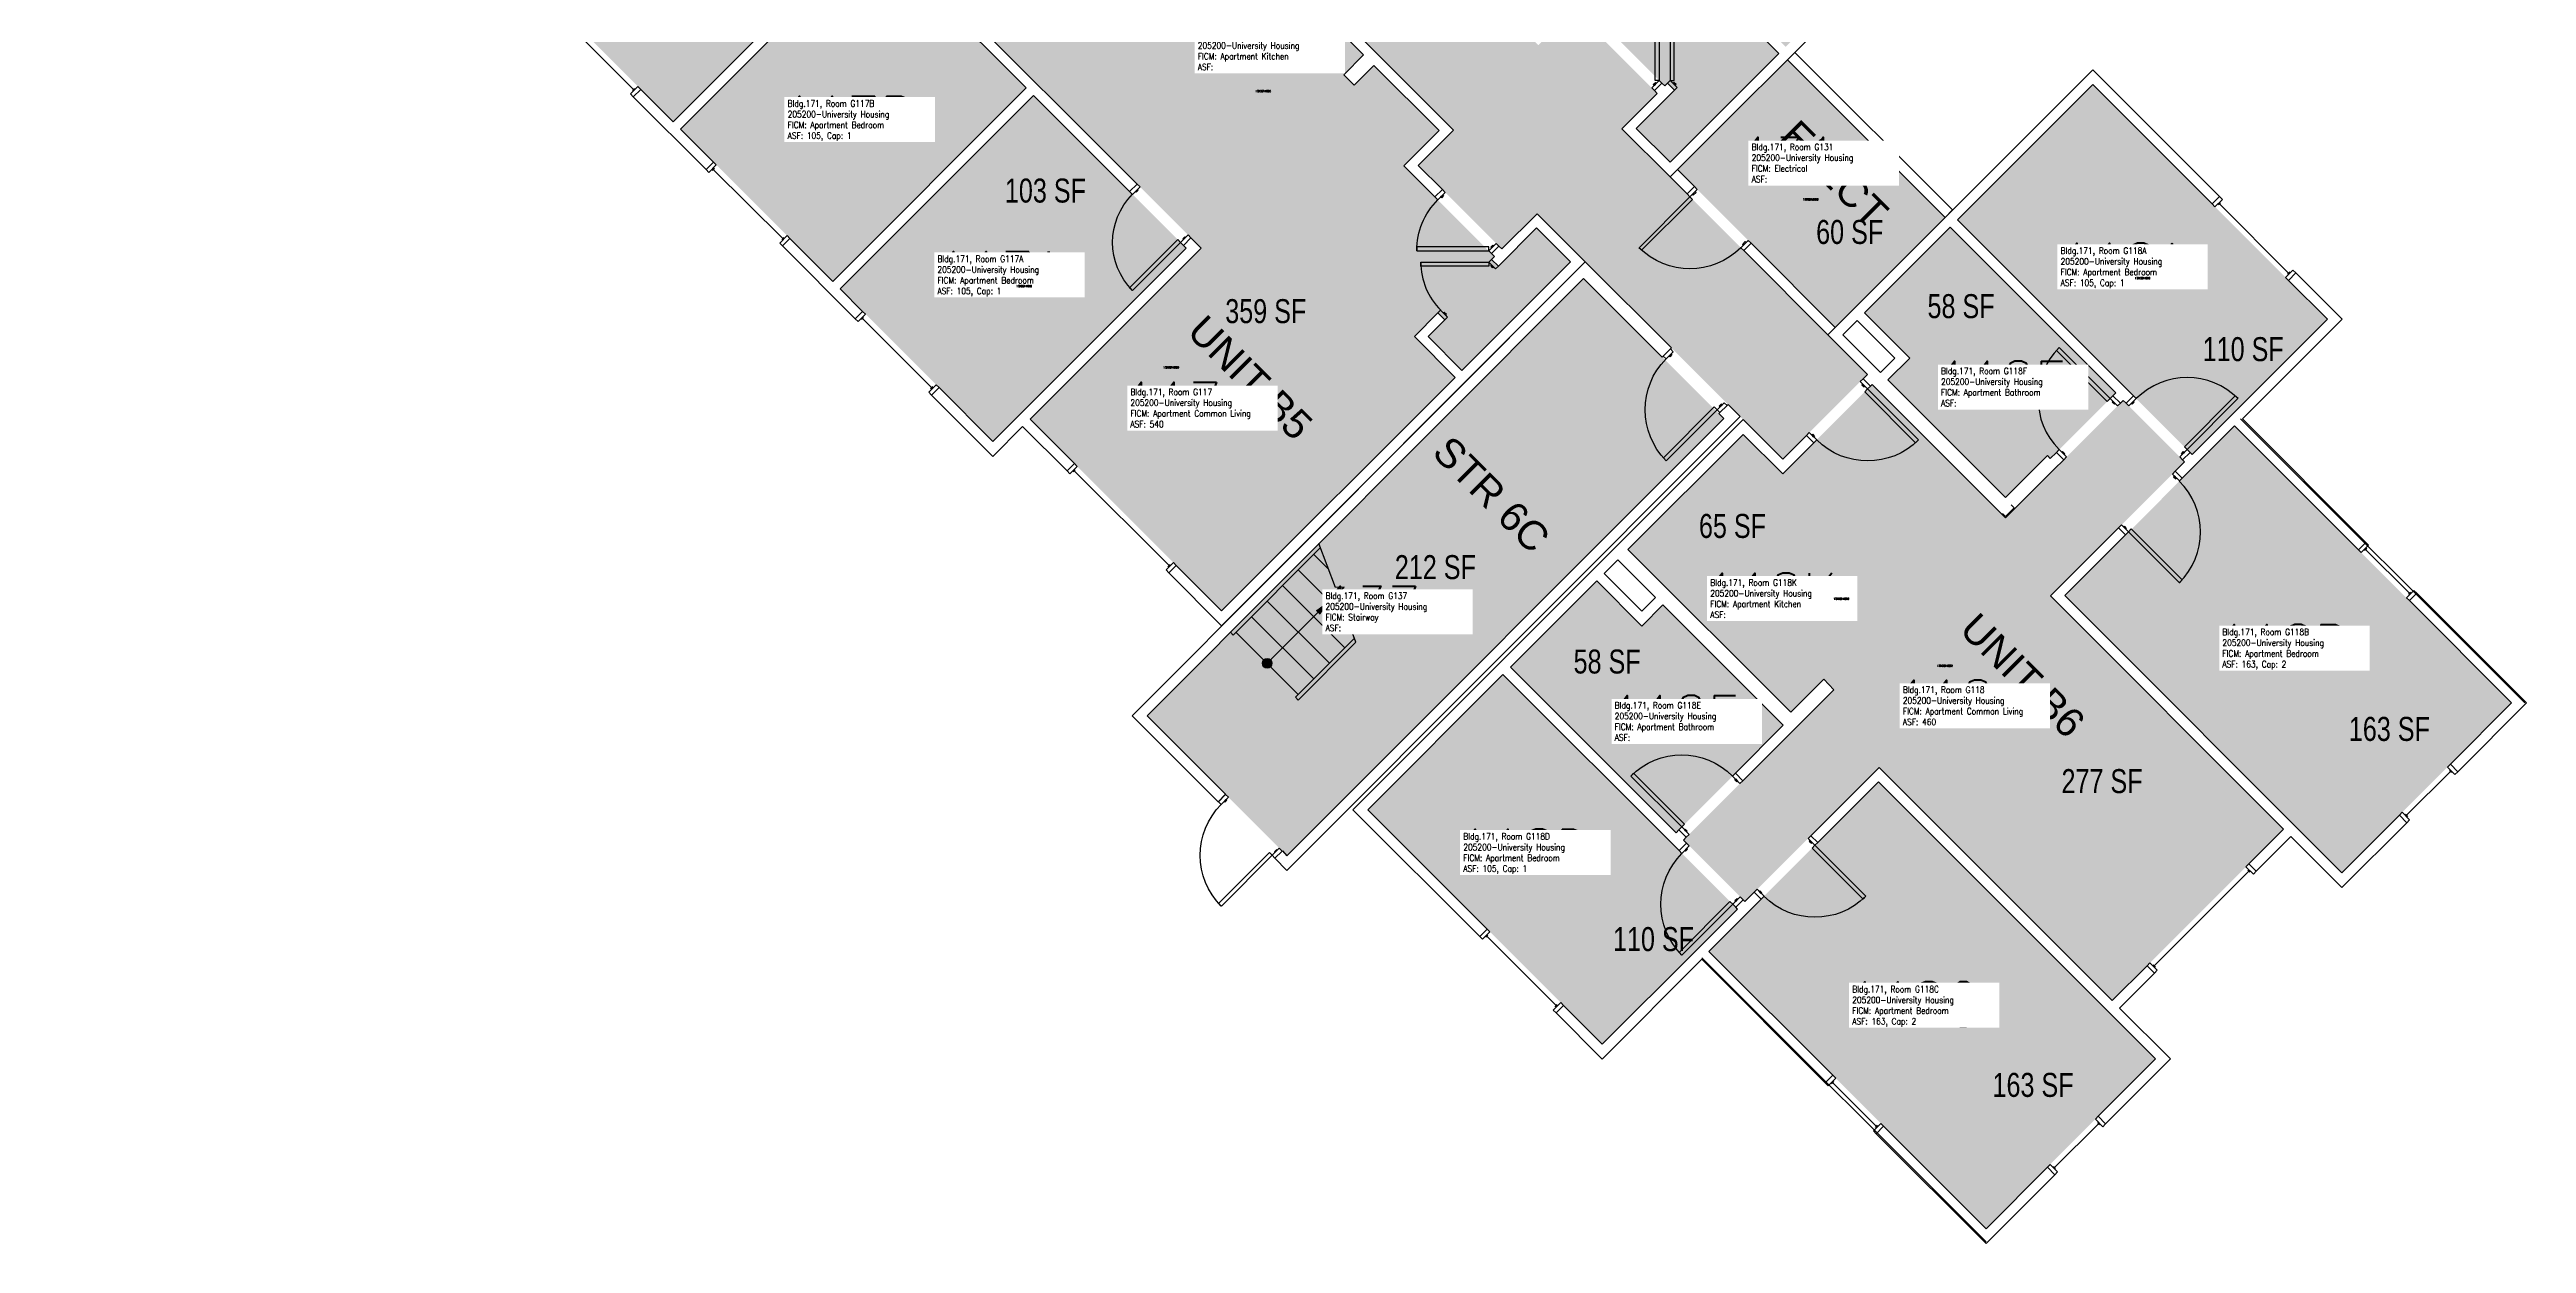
# Model space of a CAD drawing. Header units: inches. Extents: x 1063 to 4030, y -1482 to 1669.
# Drawn here: x 2791 to 4030, y -486 to 111 of the extents above; entities that cross this region are included whole.
import ezdxf
from ezdxf.enums import TextEntityAlignment as Align

# ---------------------------------------------------------------- set-up
doc = ezdxf.new("R2010")
doc.units = ezdxf.units.IN
doc.header["$LTSCALE"] = 192
doc.header["$MEASUREMENT"] = 0
for name, color, linetype in [('A-AREA-IDEN', 1, 'Continuous'), ('A-DOOR', 2, 'Continuous'), ('A-FLOR', 3, 'Continuous'), ('A-GLAZ', 1, 'Continuous'), ('A-IDEN-RNUM', 7, 'Continuous'), ('A-IDEN-SNUM', 4, 'Continuous'), ('A-IDEN-VNUM', 4, 'Continuous'), ('A-WALL', 5, 'Continuous'), ('AREA-TEXT', 3, 'Continuous'), ('Rooms-Category-Color', 7, 'Continuous'), ('Rooms-College-Color', 7, 'Continuous'), ('Rooms-Department-Color', 7, 'Continuous'), ('Rooms-Division-Color', 7, 'Continuous'), ('Rooms-Information', 7, 'Continuous')]:
    doc.layers.add(name, color=color, linetype=linetype)
doc.styles.add('AREA', font='arial.ttf', dxfattribs={"width": 0.75, "height": 12})
doc.styles.add('DIMS', font='arial.ttf')
doc.styles.add('ROOMSNUMBER', font='txt.shx', dxfattribs={"height": 0.03})
doc.styles.add('ROOMVNUMBER', font='simplex.shx', dxfattribs={"width": 0.85})
doc.styles.get("Standard").update_dxf_attribs({"font": 'arial.ttf'})
doc.dimstyles.new('NBA 2004', dxfattribs={"dimscale": 48, "dimtxt": 0.09375, "dimasz": 0.09375, "dimexe": 0.125, "dimexo": 0.125, "dimgap": 0.0625, "dimtad": 1, "dimdec": 3, "dimzin": 3, "dimdsep": 46, "dimlunit": 4, "dimtxsty": 'DIMS', "dimblk": 'ARCHTICK', "dimcen": 0.09375, "dimdle": 0.125, "dimclrd": 256, "dimclre": 256, "dimclrt": 2, "dimadec": 0, "dimazin": 0, "dimtfac": 0.75, "dimtdec": 3, "dimtmove": 2, "dimatfit": 2, "dimfxl": 1, "dimfrac": 2, "dimtolj": 1, "dimtzin": 0, "dimlwd": -1, "dimlwe": -1, "dimarcsym": 0})

# ---------------------------------------------------------------- blocks, each defined once
blk = doc.blocks.new('_ArchTick')
at = {"color": 0, "linetype": 'ByBlock', "const_width": 0.15}
blk.add_lwpolyline([(-0.5, -0.5), (0.5, 0.5)], dxfattribs=at)

msp = doc.modelspace()

# ---------------------------------------------------------------- hatches: boundary and pattern name
at = {"layer": 'A-FLOR'}
h = msp.add_hatch(color=256, dxfattribs=at)
h.paths.add_polyline_path([(3400.8, -194), (3402.6, -195.8, -0.25479), (3402, -198), (3398.6, -194.6, -0.25479)])
h.paths.add_polyline_path([(3402.6, -195.8), (3400.8, -194, -0.294533)])
h.paths.add_polyline_path([(3400.3, -196.3), (3402, -198, -0.414214), (3398.6, -198)])
h.paths.add_polyline_path([(3398.6, -194.6), (3400.3, -196.3), (3398.6, -198, -0.414214)])
at = {"layer": 'Rooms-Category-Color', "true_color": 0xadadad}
for points in [[(2330.9, 1232.9), (2373.3, 1275.4), (2633.6, 1015.1), (2651.2, 1032.8), (2709.5, 974.6), (2691.8, 956.9), (2821.9, 826.8), (2839.6, 844.5), (2897.8, 786.2), (2880.1, 768.6), (3535.9, 112.8), (3553.6, 130.5), (3595.4, 88.6), (3577.7, 71), (3700.5, -51.8), (3658.1, -94.2), (3535.3, 28.5), (3517.6, 10.9), (3475.8, 52.7), (3493.5, 70.3), (2837.7, 726.1), (2820, 708.5), (2761.8, 766.7), (2779.5, 784.4), (2649.3, 914.5), (2631.7, 896.8), (2573.5, 955), (2591.1, 972.7)], [(3660.5, 105.5), (3739.3, 26.7), (3684.4, -28.3), (3605.5, 50.6)], [(3558.5, -3.9), (3628.6, -73.8), (3410.2, -292.5), (3340.2, -222.5)]]:
    msp.add_hatch(color=253, dxfattribs=at).paths.add_polyline_path(points)
at = {"layer": 'Rooms-Category-Color', "true_color": 0x728ef3}
for points in [[(3503.5, 152.6), (3536.2, 119.9), (3553.9, 137.6), (3599.1, 92.4), (3600.5, 93.8), (3604, 90.3), (3584.9, 71.2), (3601.8, 54.3), (3656.1, 108.6), (3639.2, 125.5), (3630.8, 117.2), (3627.4, 120.6), (3639.2, 132.4), (3659.6, 112), (3776.3, 228.8), (3680.5, 324.6), (3594.9, 239), (3320.7, 513.3), (3279.7, 472.3), (3300.3, 451.7), (3307.3, 458.7), (3432.5, 333.5), (3425.5, 326.5), (3446.1, 305.9), (3455.9, 315.7), (3476.8, 294.7), (3471.7, 289.6), (3551, 210.3), (3508.3, 167.6), (3513.4, 162.5)], [(3453.7, 102.7), (3486.3, 70.1), (3468.7, 52.4), (3513.9, 7.1), (3512.5, 5.7), (3515.9, 2.3), (3535, 21.4), (3552, 4.4), (3497.7, -49.8), (3480.8, -32.9), (3489.1, -24.6), (3485.6, -21.1), (3473.9, -32.9), (3494.3, -53.3), (3377.5, -170), (3281.7, -74.2), (3367.3, 11.3), (3093, 285.6), (3134, 326.6), (3154.6, 306), (3147.5, 298.9), (3272.7, 173.7), (3279.8, 180.8), (3300.4, 160.2), (3290.6, 150.4), (3311.5, 129.5), (3316.7, 134.6), (3396, 55.3), (3438.6, 98), (3443.8, 92.8)], [(3199.9, 171.2), (3123.8, 247.3), (3027.1, 150.6), (3103.2, 74.5)], [(3448.5, 107.9), (3352, 204.4), (3299.4, 151.8), (3396, 55.3)], [(3279.7, 91.4), (3203.6, 167.5), (3106.9, 70.8), (3183.1, -5.3)], [(3263.1, -85.4), (3186.8, -9), (3283.5, 87.7), (3359.8, 11.3)], [(3813.2, 93.1), (3745.6, 25.5), (3833.6, -62.6), (3862.8, -91.8), (3930.5, -24.2)], [(3741.8, 21.8), (3824.7, -61.1), (3791.9, -93.9), (3790.5, -92.4), (3769.5, -113.4), (3710.7, -54.6), (3721.7, -43.7), (3699, -21), (3742.9, 22.8)], [(3828.4, -64.8), (3859.1, -95.5), (3792, -162.6), (3908.6, -279.2), (3822.9, -364.9), (3706.3, -248.4), (3639.2, -315.4), (3608.5, -284.7), (3683.7, -209.5), (3678.6, -204.3), (3719.7, -163.2), (3658.1, -101.6), (3702.8, -56.9), (3769.5, -123.6)], [(3580.7, -139.4), (3638.3, -81.8), (3719.7, -163.2), (3662.1, -220.8)], [(3884, -77.5), (3799.7, -162.4), (3937.8, -301), (4022.6, -216.1)], [(3565.1, -155), (3521.9, -198.2), (3604.8, -281), (3658.4, -227.3), (3598.2, -167.1), (3587.7, -177.7)], [(3518.2, -201.9), (3450.6, -269.5), (3567.9, -386.8), (3635.5, -319.2)], [(3706, -255.5), (3621.2, -340.4), (3759.8, -479), (3844.6, -394.1)]]:
    msp.add_hatch(color=171, dxfattribs=at).paths.add_polyline_path(points)
at = {"layer": 'Rooms-College-Color', "true_color": 0xadadad}
for points in [[(2330.9, 1232.9), (2373.3, 1275.4), (2633.6, 1015.1), (2651.2, 1032.8), (2709.5, 974.6), (2691.8, 956.9), (2821.9, 826.8), (2839.6, 844.5), (2897.8, 786.2), (2880.1, 768.6), (3535.9, 112.8), (3553.6, 130.5), (3595.4, 88.6), (3577.7, 71), (3700.5, -51.8), (3658.1, -94.2), (3535.3, 28.5), (3517.6, 10.9), (3475.8, 52.7), (3493.5, 70.3), (2837.7, 726.1), (2820, 708.5), (2761.8, 766.7), (2779.5, 784.4), (2649.3, 914.5), (2631.7, 896.8), (2573.5, 955), (2591.1, 972.7)], [(3503.5, 152.6), (3536.2, 119.9), (3553.9, 137.6), (3599.1, 92.4), (3600.5, 93.8), (3604, 90.3), (3584.9, 71.2), (3601.8, 54.3), (3656.1, 108.6), (3639.2, 125.5), (3630.8, 117.2), (3627.4, 120.6), (3639.2, 132.4), (3659.6, 112), (3776.3, 228.8), (3680.5, 324.6), (3594.9, 239), (3320.7, 513.3), (3279.7, 472.3), (3300.3, 451.7), (3307.3, 458.7), (3432.5, 333.5), (3425.5, 326.5), (3446.1, 305.9), (3455.9, 315.7), (3476.8, 294.7), (3471.7, 289.6), (3551, 210.3), (3508.3, 167.6), (3513.4, 162.5)], [(3453.7, 102.7), (3486.3, 70.1), (3468.7, 52.4), (3513.9, 7.1), (3512.5, 5.7), (3515.9, 2.3), (3535, 21.4), (3552, 4.4), (3497.7, -49.8), (3480.8, -32.9), (3489.1, -24.6), (3485.6, -21.1), (3473.9, -32.9), (3494.3, -53.3), (3377.5, -170), (3281.7, -74.2), (3367.3, 11.3), (3093, 285.6), (3134, 326.6), (3154.6, 306), (3147.5, 298.9), (3272.7, 173.7), (3279.8, 180.8), (3300.4, 160.2), (3290.6, 150.4), (3311.5, 129.5), (3316.7, 134.6), (3396, 55.3), (3438.6, 98), (3443.8, 92.8)], [(3199.9, 171.2), (3123.8, 247.3), (3027.1, 150.6), (3103.2, 74.5)], [(3448.5, 107.9), (3352, 204.4), (3299.4, 151.8), (3396, 55.3)], [(3279.7, 91.4), (3203.6, 167.5), (3106.9, 70.8), (3183.1, -5.3)], [(3660.5, 105.5), (3739.3, 26.7), (3684.4, -28.3), (3605.5, 50.6)], [(3263.1, -85.4), (3186.8, -9), (3283.5, 87.7), (3359.8, 11.3)], [(3813.2, 93.1), (3745.6, 25.5), (3833.6, -62.6), (3862.8, -91.8), (3930.5, -24.2)], [(3741.8, 21.8), (3824.7, -61.1), (3791.9, -93.9), (3790.5, -92.4), (3769.5, -113.4), (3710.7, -54.6), (3721.7, -43.7), (3699, -21), (3742.9, 22.8)], [(3558.5, -3.9), (3628.6, -73.8), (3410.2, -292.5), (3340.2, -222.5)], [(3828.4, -64.8), (3859.1, -95.5), (3792, -162.6), (3908.6, -279.2), (3822.9, -364.9), (3706.3, -248.4), (3639.2, -315.4), (3608.5, -284.7), (3683.7, -209.5), (3678.6, -204.3), (3719.7, -163.2), (3658.1, -101.6), (3702.8, -56.9), (3769.5, -123.6)], [(3580.7, -139.4), (3638.3, -81.8), (3719.7, -163.2), (3662.1, -220.8)], [(3884, -77.5), (3799.7, -162.4), (3937.8, -301), (4022.6, -216.1)], [(3565.1, -155), (3521.9, -198.2), (3604.8, -281), (3658.4, -227.3), (3598.2, -167.1), (3587.7, -177.7)], [(3518.2, -201.9), (3450.6, -269.5), (3567.9, -386.8), (3635.5, -319.2)], [(3706, -255.5), (3621.2, -340.4), (3759.8, -479), (3844.6, -394.1)]]:
    msp.add_hatch(color=253, dxfattribs=at).paths.add_polyline_path(points)
at = {"layer": 'Rooms-Department-Color', "true_color": 0xacacac}
for points in [[(2330.9, 1232.9), (2373.3, 1275.4), (2633.6, 1015.1), (2651.2, 1032.8), (2709.5, 974.6), (2691.8, 956.9), (2821.9, 826.8), (2839.6, 844.5), (2897.8, 786.2), (2880.1, 768.6), (3535.9, 112.8), (3553.6, 130.5), (3595.4, 88.6), (3577.7, 71), (3700.5, -51.8), (3658.1, -94.2), (3535.3, 28.5), (3517.6, 10.9), (3475.8, 52.7), (3493.5, 70.3), (2837.7, 726.1), (2820, 708.5), (2761.8, 766.7), (2779.5, 784.4), (2649.3, 914.5), (2631.7, 896.8), (2573.5, 955), (2591.1, 972.7)], [(3660.5, 105.5), (3739.3, 26.7), (3684.4, -28.3), (3605.5, 50.6)], [(3558.5, -3.9), (3628.6, -73.8), (3410.2, -292.5), (3340.2, -222.5)]]:
    msp.add_hatch(color=253, dxfattribs=at).paths.add_polyline_path(points)
at = {"layer": 'Rooms-Department-Color', "true_color": 0x604aed}
for points in [[(3503.5, 152.6), (3536.2, 119.9), (3553.9, 137.6), (3599.1, 92.4), (3600.5, 93.8), (3604, 90.3), (3584.9, 71.2), (3601.8, 54.3), (3656.1, 108.6), (3639.2, 125.5), (3630.8, 117.2), (3627.4, 120.6), (3639.2, 132.4), (3659.6, 112), (3776.3, 228.8), (3680.5, 324.6), (3594.9, 239), (3320.7, 513.3), (3279.7, 472.3), (3300.3, 451.7), (3307.3, 458.7), (3432.5, 333.5), (3425.5, 326.5), (3446.1, 305.9), (3455.9, 315.7), (3476.8, 294.7), (3471.7, 289.6), (3551, 210.3), (3508.3, 167.6), (3513.4, 162.5)], [(3453.7, 102.7), (3486.3, 70.1), (3468.7, 52.4), (3513.9, 7.1), (3512.5, 5.7), (3515.9, 2.3), (3535, 21.4), (3552, 4.4), (3497.7, -49.8), (3480.8, -32.9), (3489.1, -24.6), (3485.6, -21.1), (3473.9, -32.9), (3494.3, -53.3), (3377.5, -170), (3281.7, -74.2), (3367.3, 11.3), (3093, 285.6), (3134, 326.6), (3154.6, 306), (3147.5, 298.9), (3272.7, 173.7), (3279.8, 180.8), (3300.4, 160.2), (3290.6, 150.4), (3311.5, 129.5), (3316.7, 134.6), (3396, 55.3), (3438.6, 98), (3443.8, 92.8)], [(3199.9, 171.2), (3123.8, 247.3), (3027.1, 150.6), (3103.2, 74.5)], [(3448.5, 107.9), (3352, 204.4), (3299.4, 151.8), (3396, 55.3)], [(3279.7, 91.4), (3203.6, 167.5), (3106.9, 70.8), (3183.1, -5.3)], [(3263.1, -85.4), (3186.8, -9), (3283.5, 87.7), (3359.8, 11.3)], [(3813.2, 93.1), (3745.6, 25.5), (3833.6, -62.6), (3862.8, -91.8), (3930.5, -24.2)], [(3741.8, 21.8), (3824.7, -61.1), (3791.9, -93.9), (3790.5, -92.4), (3769.5, -113.4), (3710.7, -54.6), (3721.7, -43.7), (3699, -21), (3742.9, 22.8)], [(3828.4, -64.8), (3859.1, -95.5), (3792, -162.6), (3908.6, -279.2), (3822.9, -364.9), (3706.3, -248.4), (3639.2, -315.4), (3608.5, -284.7), (3683.7, -209.5), (3678.6, -204.3), (3719.7, -163.2), (3658.1, -101.6), (3702.8, -56.9), (3769.5, -123.6)], [(3580.7, -139.4), (3638.3, -81.8), (3719.7, -163.2), (3662.1, -220.8)], [(3884, -77.5), (3799.7, -162.4), (3937.8, -301), (4022.6, -216.1)], [(3565.1, -155), (3521.9, -198.2), (3604.8, -281), (3658.4, -227.3), (3598.2, -167.1), (3587.7, -177.7)], [(3518.2, -201.9), (3450.6, -269.5), (3567.9, -386.8), (3635.5, -319.2)], [(3706, -255.5), (3621.2, -340.4), (3759.8, -479), (3844.6, -394.1)]]:
    msp.add_hatch(color=173, dxfattribs=at).paths.add_polyline_path(points)
at = {"layer": 'Rooms-Division-Color', "true_color": 0xadadad}
for points in [[(2330.9, 1232.9), (2373.3, 1275.4), (2633.6, 1015.1), (2651.2, 1032.8), (2709.5, 974.6), (2691.8, 956.9), (2821.9, 826.8), (2839.6, 844.5), (2897.8, 786.2), (2880.1, 768.6), (3535.9, 112.8), (3553.6, 130.5), (3595.4, 88.6), (3577.7, 71), (3700.5, -51.8), (3658.1, -94.2), (3535.3, 28.5), (3517.6, 10.9), (3475.8, 52.7), (3493.5, 70.3), (2837.7, 726.1), (2820, 708.5), (2761.8, 766.7), (2779.5, 784.4), (2649.3, 914.5), (2631.7, 896.8), (2573.5, 955), (2591.1, 972.7)], [(3660.5, 105.5), (3739.3, 26.7), (3684.4, -28.3), (3605.5, 50.6)], [(3558.5, -3.9), (3628.6, -73.8), (3410.2, -292.5), (3340.2, -222.5)]]:
    msp.add_hatch(color=253, dxfattribs=at).paths.add_polyline_path(points)
at = {"layer": 'Rooms-Division-Color', "true_color": 0x604aed}
for points in [[(3503.5, 152.6), (3536.2, 119.9), (3553.9, 137.6), (3599.1, 92.4), (3600.5, 93.8), (3604, 90.3), (3584.9, 71.2), (3601.8, 54.3), (3656.1, 108.6), (3639.2, 125.5), (3630.8, 117.2), (3627.4, 120.6), (3639.2, 132.4), (3659.6, 112), (3776.3, 228.8), (3680.5, 324.6), (3594.9, 239), (3320.7, 513.3), (3279.7, 472.3), (3300.3, 451.7), (3307.3, 458.7), (3432.5, 333.5), (3425.5, 326.5), (3446.1, 305.9), (3455.9, 315.7), (3476.8, 294.7), (3471.7, 289.6), (3551, 210.3), (3508.3, 167.6), (3513.4, 162.5)], [(3453.7, 102.7), (3486.3, 70.1), (3468.7, 52.4), (3513.9, 7.1), (3512.5, 5.7), (3515.9, 2.3), (3535, 21.4), (3552, 4.4), (3497.7, -49.8), (3480.8, -32.9), (3489.1, -24.6), (3485.6, -21.1), (3473.9, -32.9), (3494.3, -53.3), (3377.5, -170), (3281.7, -74.2), (3367.3, 11.3), (3093, 285.6), (3134, 326.6), (3154.6, 306), (3147.5, 298.9), (3272.7, 173.7), (3279.8, 180.8), (3300.4, 160.2), (3290.6, 150.4), (3311.5, 129.5), (3316.7, 134.6), (3396, 55.3), (3438.6, 98), (3443.8, 92.8)], [(3199.9, 171.2), (3123.8, 247.3), (3027.1, 150.6), (3103.2, 74.5)], [(3448.5, 107.9), (3352, 204.4), (3299.4, 151.8), (3396, 55.3)], [(3279.7, 91.4), (3203.6, 167.5), (3106.9, 70.8), (3183.1, -5.3)], [(3263.1, -85.4), (3186.8, -9), (3283.5, 87.7), (3359.8, 11.3)], [(3813.2, 93.1), (3745.6, 25.5), (3833.6, -62.6), (3862.8, -91.8), (3930.5, -24.2)], [(3741.8, 21.8), (3824.7, -61.1), (3791.9, -93.9), (3790.5, -92.4), (3769.5, -113.4), (3710.7, -54.6), (3721.7, -43.7), (3699, -21), (3742.9, 22.8)], [(3828.4, -64.8), (3859.1, -95.5), (3792, -162.6), (3908.6, -279.2), (3822.9, -364.9), (3706.3, -248.4), (3639.2, -315.4), (3608.5, -284.7), (3683.7, -209.5), (3678.6, -204.3), (3719.7, -163.2), (3658.1, -101.6), (3702.8, -56.9), (3769.5, -123.6)], [(3580.7, -139.4), (3638.3, -81.8), (3719.7, -163.2), (3662.1, -220.8)], [(3884, -77.5), (3799.7, -162.4), (3937.8, -301), (4022.6, -216.1)], [(3565.1, -155), (3521.9, -198.2), (3604.8, -281), (3658.4, -227.3), (3598.2, -167.1), (3587.7, -177.7)], [(3518.2, -201.9), (3450.6, -269.5), (3567.9, -386.8), (3635.5, -319.2)], [(3706, -255.5), (3621.2, -340.4), (3759.8, -479), (3844.6, -394.1)]]:
    msp.add_hatch(color=173, dxfattribs=at).paths.add_polyline_path(points)

# ---------------------------------------------------------------- linework, layer by layer
at = {"layer": 'A-DOOR'}
for p, q in [((3614, 42.1), (3610.3, 38.4)), ((3610.3, 38.4), (3611.7, 37)), ((3611.7, 37), (3615.4, 40.7)), ((3613, 38.2), (3614.4, 39.6)), ((3613.4, 37.8), (3613, 38.2)), ((3614.8, 39.2), (3613.4, 37.8)), ((3615.4, 40.7), (3614, 42.1)), ((3614.4, 39.6), (3614.8, 39.2)), ((3586.3, 11.5), (3611.7, 37)), ((3613, 35.7), (3587.5, 10.3)), ((3611.7, 37), (3613, 35.7)), ((3637.2, 11.5), (3640.9, 15.2)), ((3639.4, 14.6), (3638, 13.2)), ((3638, 13.2), (3638.4, 12.7)), ((3638.4, 12.7), (3639.8, 14.2)), ((3642.3, 13.8), (3638.6, 10.1)), ((3639.8, 14.2), (3639.4, 14.6)), ((3640.9, 15.2), (3642.3, 13.8)), ((3587.5, 10.3), (3586.3, 11.5)), ((3638.6, 10.1), (3637.2, 11.5))]:
    msp.add_line(p, q, dxfattribs=at)
for points in [[(3596.3, 95.2), (3594.3, 95.2), (3594.3, 131.2), (3596.3, 131.2)], [(3601.9, 95.2), (3603.9, 95.2), (3603.9, 129.2), (3601.9, 129.2)], [(3592.6, 91.5), (3594, 90.1), (3597.7, 93.8), (3596.3, 95.2)], [(3593.8, 92.7), (3593.4, 93.1), (3594.5, 94.1), (3594.9, 93.8)], [(3605.4, 91.7), (3604, 90.3), (3600.5, 93.8), (3601.9, 95.2)], [(3604.4, 92.7), (3604.8, 93.1), (3603.7, 94.1), (3603.4, 93.8)], [(3336.7, 41.9), (3335.3, 43.3), (3331.5, 39.6), (3333, 38.2)], [(3335.4, 40.7), (3335.8, 40.3), (3334.7, 39.3), (3334.4, 39.6)], [(3489.3, 39.2), (3487.9, 40.6), (3484.2, 36.9), (3485.6, 35.5)], [(3488.1, 37.9), (3488.4, 37.6), (3487.4, 36.5), (3487, 36.9)], [(3357, 14.2), (3355.6, 15.6), (3331.5, -8.5), (3333, -9.9)], [(3360.7, 17.9), (3362.1, 16.5), (3358.4, 12.7), (3357, 14.2)], [(3359.5, 16.6), (3359.1, 17), (3358.1, 15.9), (3358.4, 15.6)], [(3514.8, 13.7), (3516.2, 12.3), (3512.5, 8.6), (3511.1, 10)], [(3513.5, 12.5), (3513.2, 12.8), (3512.1, 11.8), (3512.5, 11.4)], [(3511.1, 10), (3511.1, 12), (3475.1, 12), (3475.1, 10)], [(3511.1, 4.3), (3511.1, 2.3), (3477.1, 2.3), (3477.1, 4.3)], [(3514.5, 0.9), (3515.9, 2.3), (3512.5, 5.7), (3511.1, 4.3)], [(3513.6, 1.8), (3513.2, 1.5), (3512.1, 2.6), (3512.5, 2.9)], [(3490.5, -23.2), (3489.1, -24.6), (3485.6, -21.1), (3487, -19.7)], [(3489.5, -22.2), (3489.9, -21.8), (3488.8, -20.8), (3488.5, -21.1)], [(3603.4, -40.5), (3602, -39.1), (3598.4, -42.7), (3599.8, -44.1)], [(3602.3, -41.6), (3602.7, -41.9), (3601.6, -43), (3601.2, -42.7)], [(3821.8, -63.9), (3820.4, -65.3), (3795, -39.9), (3796.4, -38.4)], [(3696.9, -55.4), (3698.3, -54), (3702, -57.7), (3700.6, -59.1)], [(3698.1, -56.6), (3697.7, -57), (3698.8, -58.1), (3699.2, -57.7)], [(3700.6, -59.1), (3699.2, -60.5), (3724.6, -86), (3726, -84.6)], [(3625.3, -69.5), (3623.9, -68.1), (3598.5, -93.6), (3599.9, -95)], [(3628.8, -66), (3630.3, -67.4), (3626.7, -70.9), (3625.3, -69.5)], [(3627.8, -67), (3627.4, -66.7), (3626.4, -67.7), (3626.7, -68.1)], [(3825.5, -67.6), (3827, -66.2), (3823.2, -62.5), (3821.8, -63.9)], [(3824.3, -66.4), (3824, -66.7), (3822.9, -65.7), (3823.2, -65.3)], [(3831.2, -67.6), (3829.8, -66.2), (3833.5, -62.5), (3834.9, -63.9)], [(3832.5, -66.4), (3832.8, -66.7), (3833.9, -65.7), (3833.5, -65.3)], [(3860.4, -89.4), (3859, -88), (3884.4, -62.5), (3885.8, -63.9)], [(3671.4, -80.9), (3670, -82.3), (3673.7, -86), (3675.1, -84.6)], [(3672.6, -82.1), (3673, -81.7), (3674, -82.8), (3673.7, -83.2)], [(3800.1, -93.1), (3798.7, -94.5), (3795, -90.8), (3796.4, -89.3)], [(3798.9, -91.8), (3799.2, -91.5), (3798.1, -90.4), (3797.8, -90.8)], [(3856.7, -93.1), (3858.1, -94.5), (3861.8, -90.8), (3860.4, -89.4)], [(3857.9, -91.8), (3857.6, -91.5), (3858.6, -90.4), (3859, -90.8)], [(3853, -101.7), (3854.4, -100.2), (3857.9, -103.7), (3856.5, -105.1)], [(3854, -102.6), (3853.6, -103), (3854.7, -104), (3855.1, -103.7)], [(3827.6, -127.1), (3826.1, -128.5), (3829.6, -132), (3831, -130.6)], [(3828.5, -128.1), (3828.9, -127.7), (3829.9, -128.8), (3829.6, -129.1)], [(3831, -130.6), (3832.4, -129.1), (3857.9, -154.6), (3856.5, -156)], [(3607.6, -278.1), (3609, -276.7), (3583.5, -251.3), (3582.1, -252.7)], [(3636.7, -256.4), (3638.2, -255), (3634.5, -251.3), (3633, -252.7)], [(3635.5, -255.2), (3635.2, -255.5), (3634.1, -254.5), (3634.5, -254.1)], [(3380.9, -263.3), (3379.5, -261.9), (3375.9, -265.5), (3377.3, -266.9)], [(3379.8, -264.4), (3380.2, -264.7), (3379.1, -265.8), (3378.8, -265.5)], [(3611.3, -281.9), (3609.9, -283.3), (3606.2, -279.6), (3607.6, -278.1)], [(3610.1, -280.6), (3610.4, -280.3), (3609.3, -279.2), (3609, -279.6)], [(3670.8, -283.9), (3672.2, -282.5), (3675.6, -285.9), (3674.2, -287.3)], [(3671.8, -284.9), (3671.4, -285.2), (3672.5, -286.3), (3672.8, -285.9)], [(3402.8, -292.3), (3401.4, -290.9), (3376, -316.4), (3377.4, -317.8)], [(3406.3, -288.8), (3407.8, -290.2), (3404.2, -293.7), (3402.8, -292.3)], [(3405.3, -289.8), (3404.9, -289.5), (3403.9, -290.5), (3404.2, -290.9)], [(3611.4, -287.6), (3610, -286.2), (3606.3, -289.9), (3607.7, -291.4)], [(3610.2, -288.9), (3610.5, -289.2), (3609.5, -290.3), (3609.1, -289.9)], [(3674.2, -287.3), (3672.8, -288.8), (3698.3, -314.2), (3699.7, -312.8)], [(3645.3, -309.3), (3643.9, -310.8), (3647.4, -314.2), (3648.8, -312.8)], [(3633.2, -316.8), (3631.7, -315.4), (3606.3, -340.9), (3607.7, -342.3)], [(3636.9, -313.1), (3638.3, -314.5), (3634.6, -318.2), (3633.2, -316.8)], [(3635.6, -314.3), (3635.3, -314), (3634.2, -315), (3634.6, -315.4)], [(3646.3, -310.3), (3646.7, -310), (3647.7, -311), (3647.4, -311.4)]]:
    msp.add_lwpolyline(points, close=True, dxfattribs=at)
at = {"layer": 'A-DOOR', "extrusion": (0, 0, -1)}
for centre, radius, start, end in [((-3357, 14.2), 34, 315, 45), ((-3511.1, 10), 36, 360, 45), ((-3611.7, 37), 36, 225, 315), ((-3625.3, -69.5), 36, 314.9598, 44.9598), ((-3700.6, -59.1), 36, 225, 315), ((-3607.6, -278.1), 36, 45, 135), ((-3402.8, -292.3), 36, 314.9598, 44.9598), ((-3633.2, -316.8), 36, 315, 45), ((-3674.2, -287.3), 36, 225, 315)]:
    msp.add_arc(centre, radius, start, end, dxfattribs=at)
at = {"layer": 'A-DOOR'}
for centre, radius, start, end in [((3511.1, 4.3), 34, 180, 225), ((3821.8, -63.9), 36, 135, 225), ((3860.4, -89.4), 36, 45, 135), ((3831, -130.6), 36, 315, 45)]:
    msp.add_arc(centre, radius, start, end, dxfattribs=at)
at = {"layer": 'A-FLOR'}
for p, q in [((3427, -138.4), (3383.3, -182.2)), ((3431.1, -149.3), (3423.6, -141.9)), ((3439.2, -188.5), (3408, -157.4)), ((3440.4, -174.2), (3415.8, -149.6)), ((3423.6, -204.1), (3392.5, -173)), ((3431.4, -196.3), (3400.3, -165.2)), ((3383.3, -182.2), (3381.9, -180.8)), ((3415.8, -211.9), (3384.7, -180.8)), ((3443.9, -183.7), (3414.4, -213.3)), ((3444.7, -185.8), (3415.8, -214.7)), ((3414.4, -213.3), (3415.8, -214.7))]:
    msp.add_line(p, q, dxfattribs=at)
msp.add_lwpolyline([(3444.7, -185.8), (3436.5, -163.9), (3432.1, -163.9), (3438.8, -158.2), (3434.4, -158.3), (3426.2, -136.4)], dxfattribs=at)
msp.add_circle((3400.3, -196.3), 2.38, dxfattribs=at)
at = {"layer": 'A-GLAZ'}
for p, q in [((3083.4, 90.7), (3048.7, 125.3)), ((3083.9, 91.2), (3082.9, 90.1)), ((3123.9, 51.2), (3122.8, 50.2)), ((3158, 16.1), (3123.3, 50.7)), ((3877, 34), (3876, 33)), ((3876.5, 33.5), (3911.1, -1.2)), ((3158.5, 16.6), (3157.5, 15.5)), ((3911.7, -0.6), (3910.6, -1.7)), ((3198.5, -23.3), (3197.4, -24.4)), ((3232.6, -58.5), (3197.9, -23.9)), ((3233.1, -58), (3232, -59.1)), ((3304.3, -99.5), (3303.3, -100.6)), ((3351.2, -147.4), (3303.8, -100.1)), ((3351.7, -146.9), (3350.6, -148)), ((3950.2, -138.9), (3949.1, -139.9)), ((3949.6, -139.4), (3971.6, -161.3)), ((3972.1, -160.8), (3971, -161.8)), ((3970.1, -272.3), (3992.1, -250.4)), ((3991.5, -249.9), (3992.6, -250.9)), ((3969.6, -271.8), (3970.7, -272.9)), ((3891.3, -300.2), (3843.9, -347.6)), ((3890.8, -299.7), (3891.8, -300.8)), ((3509.7, -333.3), (3510.7, -332.3)), ((3510.2, -332.8), (3544.8, -367.4)), ((3843.4, -347.1), (3844.5, -348.2)), ((3544.3, -368), (3545.4, -366.9)), ((3682.5, -406.5), (3683.6, -405.4)), ((3683.1, -406), (3705, -427.9)), ((3704.5, -428.4), (3705.5, -427.3)), ((3816, -426.5), (3794.1, -448.4)), ((3815.5, -425.9), (3816.5, -427)), ((3793.5, -447.9), (3794.6, -448.9))]:
    msp.add_line(p, q, dxfattribs=at)
for points in [[(3081.9, 88.4), (3083.3, 87), (3087, 90.7), (3085.6, 92.2)], [(3121.1, 49.2), (3119.7, 50.6), (3123.4, 54.3), (3124.8, 52.9)], [(3874.3, 32), (3872.9, 33.4), (3876.6, 37.1), (3878, 35.7)], [(3156.5, 13.8), (3157.9, 12.4), (3161.6, 16.1), (3160.2, 17.6)], [(3909.6, -3.4), (3911, -4.8), (3914.8, -1.1), (3913.3, 0.3)], [(3195.7, -25.4), (3194.3, -24), (3198, -20.3), (3199.4, -21.7)], [(3231.1, -60.7), (3232.5, -62.2), (3236.2, -58.4), (3234.8, -57)], [(3301.6, -101.6), (3300.2, -100.1), (3303.9, -96.4), (3305.3, -97.8)], [(3947.4, -140.9), (3946, -139.5), (3949.7, -135.8), (3951.1, -137.2)], [(3349.7, -149.6), (3351.1, -151.1), (3354.8, -147.3), (3353.4, -145.9)], [(3970, -163.5), (3971.5, -164.9), (3975.2, -161.2), (3973.8, -159.8)], [(3994.3, -251.9), (3995.7, -250.5), (3992, -246.8), (3990.6, -248.2)], [(3971.6, -274.5), (3970.2, -276), (3966.5, -272.2), (3967.9, -270.8)], [(3893.5, -301.7), (3894.9, -300.3), (3891.2, -296.6), (3889.8, -298)], [(3511.7, -330.6), (3510.3, -329.2), (3506.6, -332.9), (3508, -334.3)], [(3845.4, -349.8), (3844, -351.2), (3840.3, -347.5), (3841.7, -346.1)], [(3547.1, -365.9), (3548.5, -367.4), (3544.8, -371.1), (3543.3, -369.7)], [(3684.6, -403.7), (3683.2, -402.3), (3679.4, -406), (3680.9, -407.5)], [(3707.2, -426.4), (3708.6, -427.8), (3704.9, -431.5), (3703.5, -430.1)], [(3818.2, -428), (3819.6, -426.6), (3815.9, -422.8), (3814.5, -424.3)], [(3795.6, -450.6), (3794.2, -452), (3790.5, -448.3), (3791.9, -446.9)]]:
    msp.add_lwpolyline(points, close=True, dxfattribs=at)
at = {"layer": 'A-WALL'}
for p, q in [((3185.2, 378.7), (3493.5, 70.3)), ((3601.8, 46.9), (3783.7, 228.8)), ((3448.5, 107.9), (3352, 204.4)), ((3103.2, 74.5), (3199.9, 171.2)), ((3203.6, 167.5), (3106.9, 70.8)), ((3279.7, 91.4), (3231.9, 139.2)), ((3235.6, 142.9), (3335.3, 43.3)), ((3639.2, 125.5), (3656.1, 108.6)), ((3438.6, 98), (3448.5, 107.9)), ((3453.7, 102.7), (3443.8, 92.8)), ((3486.3, 70.1), (3453.7, 102.7)), ((3656.1, 108.6), (3601.8, 54.3)), ((3664.2, 109.2), (3660.5, 105.5)), ((3660.5, 105.5), (3739.3, 26.7)), ((3743.1, 30.4), (3664.2, 109.2)), ((3680.7, -32), (3813.2, 100.5)), ((3813.2, 100.5), (3876.6, 37.1)), ((3083.3, 87), (3087, 90.7)), ((3119.7, 50.6), (3083.3, 87)), ((3087, 90.7), (3103.2, 74.5)), ((3183.1, -5.3), (3279.7, 91.4)), ((3283.5, 87.7), (3186.8, -9)), ((3331.5, 39.6), (3283.5, 87.7)), ((3443.8, 92.8), (3438.6, 98)), ((3595.4, 88.6), (3577.7, 71)), ((3584.9, 71.2), (3604, 90.3)), ((3597.7, 93.8), (3594, 90.1)), ((3594, 90.1), (3595.4, 88.6)), ((3599.1, 92.4), (3597.7, 93.8)), ((3600.5, 93.8), (3599.1, 92.4)), ((3604, 90.3), (3600.5, 93.8)), ((3813.2, 93.1), (3745.6, 25.5)), ((3872.9, 33.4), (3813.2, 93.1)), ((3106.9, 70.8), (3123.4, 54.3)), ((3468.7, 52.4), (3486.3, 70.1)), ((3493.5, 70.3), (3475.8, 52.7)), ((3577.7, 71), (3601.8, 46.9)), ((3601.8, 54.3), (3584.9, 71.2)), ((3123.4, 54.3), (3119.7, 50.6)), ((3484.2, 36.9), (3468.7, 52.4)), ((3475.8, 52.7), (3487.9, 40.6)), ((3605.5, 50.6), (3601.8, 46.9)), ((3614, 42.1), (3605.5, 50.6)), ((3335.3, 43.3), (3331.5, 39.6)), ((3487.9, 40.6), (3484.2, 36.9)), ((3601.8, 46.9), (3610.3, 38.4)), ((3610.3, 38.4), (3614, 42.1)), ((3517.6, 10.9), (3535.3, 28.5)), ((3535.3, 28.5), (3559.4, 4.4)), ((3739.3, 26.7), (3743.1, 30.4)), ((3745.6, 25.5), (3833.5, -62.5)), ((3876.6, 37.1), (3872.9, 33.4)), ((3157.9, 12.4), (3161.6, 16.1)), ((3194.3, -24), (3157.9, 12.4)), ((3161.6, 16.1), (3183.1, -5.3)), ((3358.4, 12.7), (3362.1, 16.5)), ((3359.8, 11.3), (3358.4, 12.7)), ((3362.1, 16.5), (3367.3, 11.3)), ((3535, 21.4), (3515.9, 2.3)), ((3552, 4.4), (3535, 21.4)), ((3642.3, 13.8), (3638.6, 10.1)), ((3684.4, -28.3), (3642.3, 13.8)), ((3741.8, 21.8), (3699, -21)), ((3824.7, -61.1), (3741.8, 21.8)), ((3263.1, -85.4), (3359.8, 11.3)), ((3367.3, 11.3), (3281.7, -74.2)), ((3332.8, -222.5), (3559.4, 4.4)), ((3559.4, 4.4), (3377.5, -177.5)), ((3497.7, -49.8), (3552, 4.4)), ((3512.5, 8.6), (3516.2, 12.3)), ((3513.9, 7.1), (3512.5, 8.6)), ((3512.5, 5.7), (3513.9, 7.1)), ((3515.9, 2.3), (3512.5, 5.7)), ((3516.2, 12.3), (3517.6, 10.9)), ((3559.4, 4.4), (3602.5, -38.6)), ((3638.6, 10.1), (3680.7, -32)), ((3186.8, -9), (3198, -20.3)), ((3558.5, -3.9), (3340.2, -222.5)), ((3597.9, -43.2), (3558.5, -3.9)), ((3911, -4.8), (3914.8, -1.1)), ((3930.5, -24.2), (3911, -4.8)), ((3914.8, -1.1), (3937.9, -24.2)), ((3198, -20.3), (3194.3, -24)), ((3473.9, -32.9), (3485.6, -21.1)), ((3489.1, -24.6), (3480.8, -32.9)), ((3485.6, -21.1), (3489.1, -24.6)), ((3695.3, -24.8), (3688.1, -32)), ((3714.2, -43.7), (3695.3, -24.8)), ((3699, -21), (3721.7, -43.7)), ((3883.9, -70.8), (3930.5, -24.2)), ((3937.9, -24.2), (3888, -74.1)), ((3494.3, -53.3), (3473.9, -32.9)), ((3480.8, -32.9), (3497.7, -49.8)), ((3680.7, -32), (3684.4, -28.3)), ((3700.5, -51.8), (3680.7, -32)), ((3688.1, -32), (3707, -50.9)), ((3602.5, -38.6), (3597.9, -43.2)), ((3707, -50.9), (3714.2, -43.7)), ((3721.7, -43.7), (3710.7, -54.6)), ((3232.5, -62.2), (3236.2, -58.4)), ((3236.2, -58.4), (3263.1, -85.4)), ((3377.5, -170), (3494.3, -53.3)), ((3698.3, -54), (3700.5, -51.8)), ((3702, -57.7), (3698.3, -54)), ((3702.8, -56.9), (3702, -57.7)), ((3769.5, -123.6), (3702.8, -56.9)), ((3710.7, -54.6), (3769.5, -113.4)), ((3823.2, -62.5), (3824.7, -61.1)), ((3263.1, -92.8), (3232.5, -62.2)), ((3281.7, -74.2), (3303.9, -96.4)), ((3636.9, -72.9), (3410.2, -299.9)), ((3410.2, -292.5), (3628.6, -73.8)), ((3626.2, -71.4), (3630.8, -66.8)), ((3628.6, -73.8), (3626.2, -71.4)), ((3630.8, -66.8), (3636.9, -72.9)), ((3827, -66.2), (3823.2, -62.5)), ((3828.4, -64.8), (3827, -66.2)), ((3829.8, -66.2), (3828.4, -64.8)), ((3833.5, -62.5), (3829.8, -66.2)), ((3862.8, -91.8), (3883.9, -70.8)), ((4029.2, -216.1), (3887.1, -74.1)), ((3888, -74.1), (3949.7, -135.8)), ((3278, -77.9), (3263.1, -92.8)), ((3300.2, -100.1), (3278, -77.9)), ((3443.2, -269.5), (3638.3, -74.4)), ((3638.3, -81.8), (3580.7, -139.4)), ((3638.3, -74.4), (3658.1, -94.2)), ((3658.1, -101.6), (3638.3, -81.8)), ((3658.1, -94.2), (3670, -82.3)), ((3673.7, -86), (3658.1, -101.6)), ((3670, -82.3), (3673.7, -86)), ((3884, -77.5), (3857.9, -103.7)), ((3946, -139.5), (3884, -77.5)), ((3303.9, -96.4), (3300.2, -100.1)), ((3769.5, -113.4), (3790.5, -92.4)), ((3790.5, -92.4), (3791.9, -93.9)), ((3791.9, -93.9), (3795, -90.8)), ((3798.7, -94.5), (3793.9, -99.2)), ((3795, -90.8), (3798.7, -94.5)), ((3854.4, -100.2), (3859.1, -95.5)), ((3858.1, -94.5), (3861.8, -90.8)), ((3859.1, -95.5), (3858.1, -94.5)), ((3861.8, -90.8), (3862.8, -91.8)), ((3793.9, -99.2), (3769.5, -123.6)), ((3857.9, -103.7), (3854.4, -100.2)), ((3768.1, -121.3), (3769.5, -122.8)), ((3769.5, -122.8), (3773.8, -118.5)), ((3773.8, -118.5), (3772.3, -117.1)), ((3792, -162.6), (3826.1, -128.5)), ((3829.6, -132), (3799.2, -162.4)), ((3826.1, -128.5), (3829.6, -132)), ((3949.7, -135.8), (3946, -139.5)), ((3351.1, -151.1), (3354.8, -147.3)), ((3354.8, -147.3), (3377.5, -170)), ((3575.6, -144.5), (3568.8, -151.3)), ((3594.5, -163.4), (3575.6, -144.5)), ((3580.7, -139.4), (3662.1, -220.8)), ((3377.5, -177.5), (3351.1, -151.1)), ((3565.1, -155), (3521.9, -198.2)), ((3587.7, -177.7), (3565.1, -155)), ((3568.8, -151.3), (3587.7, -170.2)), ((3587.7, -170.2), (3594.5, -163.4)), ((3598.2, -167.1), (3587.7, -177.7)), ((3658.4, -227.3), (3598.2, -167.1)), ((3908.6, -279.2), (3792, -162.6)), ((3799.2, -162.4), (3937.8, -301)), ((3971.5, -164.9), (3975.2, -161.2)), ((4022.6, -216.1), (3971.5, -164.9)), ((3975.2, -161.2), (4030.1, -216.1)), ((3521.9, -198.2), (3604.8, -281)), ((3518.2, -201.9), (3450.6, -269.5)), ((3606.3, -289.9), (3518.2, -201.9)), ((3662.1, -220.8), (3678.6, -204.3)), ((3683.7, -209.5), (3664.1, -229.1)), ((3678.6, -204.3), (3683.7, -209.5)), ((3375.8, -265.5), (3332.8, -222.5)), ((3340.2, -222.5), (3379.5, -261.8)), ((3992, -246.8), (4022.6, -216.1)), ((4030.1, -216.1), (3995.7, -250.5)), ((3634.5, -251.3), (3658.4, -227.3)), ((3664.1, -229.1), (3638.2, -255)), ((3995.7, -250.5), (3992, -246.8)), ((3638.2, -255), (3634.5, -251.3)), ((3672.2, -282.5), (3706.3, -248.4)), ((3706, -255.5), (3675.6, -285.9)), ((3844.6, -394.1), (3706, -255.5)), ((3706.3, -248.4), (3822.9, -364.9)), ((3379.5, -261.8), (3375.8, -265.5)), ((3506.6, -332.9), (3443.2, -269.5)), ((3450.6, -269.5), (3510.3, -329.2)), ((3937.8, -301), (3966.5, -272.2)), ((3966.5, -272.2), (3970.2, -276)), ((3604.8, -281), (3606.2, -279.6)), ((3606.2, -279.6), (3609.9, -283.3)), ((3609.9, -283.3), (3608.5, -284.7)), ((3608.5, -284.7), (3610, -286.2)), ((3675.6, -285.9), (3672.2, -282.5)), ((3891.2, -296.6), (3908.6, -279.2)), ((3912.3, -282.9), (3894.9, -300.3)), ((3937.8, -308.4), (3912.3, -282.9)), ((3970.2, -276), (3937.8, -308.4)), ((3404.1, -293.8), (3407.9, -290.1)), ((3410.2, -299.9), (3404.1, -293.8)), ((3407.9, -290.1), (3410.2, -292.5)), ((3610, -286.2), (3606.3, -289.9)), ((3894.9, -300.3), (3891.2, -296.6)), ((3614.5, -340.2), (3635.5, -319.2)), ((3647.4, -314.2), (3621.2, -340.4)), ((3634.6, -318.2), (3638.3, -314.5)), ((3635.5, -319.2), (3634.6, -318.2)), ((3638.3, -314.5), (3639.2, -315.4)), ((3639.2, -315.4), (3643.9, -310.8)), ((3643.9, -310.8), (3647.4, -314.2)), ((3510.3, -329.2), (3506.6, -332.9)), ((3567.9, -386.8), (3614.5, -340.2)), ((3617.7, -344.3), (3567.9, -394.2)), ((3759.8, -485.5), (3617.7, -343.5)), ((3679.4, -406), (3617.7, -344.3)), ((3621.2, -340.4), (3683.2, -402.3)), ((3822.9, -364.9), (3840.3, -347.5)), ((3844, -351.2), (3826.6, -368.7)), ((3840.3, -347.5), (3844, -351.2)), ((3544.8, -371.1), (3548.5, -367.4)), ((3567.9, -394.2), (3544.8, -371.1)), ((3548.5, -367.4), (3567.9, -386.8)), ((3826.6, -368.7), (3852.1, -394.1)), ((3815.9, -422.8), (3844.6, -394.1)), ((3852.1, -394.1), (3819.6, -426.6)), ((3683.2, -402.3), (3679.4, -406)), ((3704.9, -431.5), (3708.6, -427.8)), ((3759.8, -486.4), (3704.9, -431.5)), ((3708.6, -427.8), (3759.8, -479)), ((3819.6, -426.6), (3815.9, -422.8)), ((3759.8, -479), (3790.5, -448.3)), ((3794.2, -452), (3759.8, -486.4)), ((3790.5, -448.3), (3794.2, -452))]:
    msp.add_line(p, q, dxfattribs=at)

# ---------------------------------------------------------------- texts
at = {"layer": 'A-AREA-IDEN'}
for s, p in [('ELECT', (3678.9, 43.4)), ('UNIT B5', (3386.8, -58.5)), ('STR 6C', (3507.4, -116.9)), ('UNIT B6', (3773.1, -207.4))]:
    msp.add_text(s, height=14.4, rotation=315, dxfattribs=at).set_placement(p, align=Align.CENTER)
at = {"layer": 'A-IDEN-RNUM', "style": 'ROOMSNUMBER', "width": 0.85}
for s, p in [('0117-K0', (3398.3, 89.8)), ('0117-B0', (3208.1, 76.3)), ('0131-00', (3672.1, 35.7)), ('0117-A0', (3278.7, -7.7)), ('0118-A0', (3838, -3.7)), ('0117-00', (3352.3, -48.3)), ('0118-F0', (3770.1, -57)), ('0137-00', (3468, -162.4)), ('0118-K0', (3687.4, -164)), ('0118-00', (3739.2, -197.5)), ('0118-B0', (3919.6, -192.8)), ('0118-E0', (3600.6, -221)), ('0118-D0', (3539.9, -294.5)), ('0118-C0', (3738.6, -371.6))]:
    msp.add_text(s, height=1, dxfattribs=at).set_placement(p, align=Align.MIDDLE_CENTER)
at = {"layer": 'A-IDEN-SNUM', "style": 'ROOMSNUMBER', "width": 0.85}
for s, p in [('1710G117K0', (3398.3, 89.8)), ('1710G117B0', (3208.1, 76.3)), ('1710G13100', (3672.1, 35.7)), ('1710G117A0', (3278.7, -7.7)), ('1710G118A0', (3838, -3.7)), ('1710G11700', (3352.3, -48.3)), ('1710G118F0', (3770.1, -57)), ('1710G13700', (3468, -162.4)), ('1710G118K0', (3687.4, -164)), ('1710G11800', (3739.2, -197.5)), ('1710G118B0', (3919.6, -192.8)), ('1710G118E0', (3600.6, -221)), ('1710G118D0', (3539.9, -294.5)), ('1710G118C0', (3738.6, -371.6))]:
    msp.add_text(s, height=1, dxfattribs=at).set_placement(p, align=Align.MIDDLE_CENTER)
at = {"layer": 'A-IDEN-VNUM', "style": 'ROOMVNUMBER', "width": 0.85}
for s, p in [('117K', (3395.7, 111.6)), ('117B', (3190.6, 76.1)), ('131', (3661.2, 55.5)), ('118A', (3828.1, 2.5)), ('117A', (3266.3, -1.6)), ('118F', (3766.9, -56.5)), ('117', (3352.8, -67)), ('137', (3452.3, -169)), ('118K', (3652, -162.4)), ('118B', (3908, -188.2)), ('118', (3739.2, -215.9)), ('118E', (3603.7, -223.7)), ('118D', (3528.5, -290.4)), ('118C', (3723.4, -366.8))]:
    msp.add_text(s, height=22.5, dxfattribs=at).set_placement(p, align=Align.MIDDLE_CENTER)
at = {"layer": 'AREA-TEXT', "style": 'AREA', "width": 0.75}
for s, p in [('103 SF', (3289.4, 40.1)), ('60 SF', (3691.6, 19.4)), ('58 SF', (3747.3, -17.7)), ('359 SF', (3399.6, -20.2)), ('110 SF', (3888.4, -39.2)), ('65 SF', (3633, -127.6)), ('212 SF', (3484.4, -148.2)), ('58 SF', (3570.3, -195.4)), ('163 SF', (3961.5, -229.1)), ('277 SF', (3817.8, -255.2)), ('110 SF', (3593.5, -334.2)), ('163 SF', (3783.3, -407.1))]:
    msp.add_text(s, height=12, dxfattribs=at).set_placement(p, align=Align.MIDDLE_CENTER)

# ---------------------------------------------------------------- leaders
at = {"layer": 'A-FLOR'}
msp.add_leader([(3432, -164.6), (3400.3, -196.3)], dimstyle='NBA 2004', override={"dimscale": 96, "dimasz": 0.09375, "dimgap": 0.0625, "dimtad": 0}, dxfattribs=at)

# ---------------------------------------------------------------- next in the draw order: texts
at = {"layer": 'Rooms-Information', "char_height": 3.214, "width": 72, "attachment_point": 7, "style": 'ROOMVNUMBER', "bg_fill": 3, "box_fill_scale": 1.5, "bg_fill_color": 256, "bg_fill_true_color": 13158600, "bg_fill_transparency": 0}
for s, insert in [('Bldg.171, Room G117K^M^J205200-University Housing^M^JFICM: Apartment Kitchen^M^JASF: ', (3365.6, 100.3)), ('Bldg.171, Room G117B^M^J205200-University Housing^M^JFICM: Apartment Bedroom^M^JASF: 105, Cap: 1', (3160.5, 64.9)), ('Bldg.171, Room G131^M^J205200-University Housing^M^JFICM: Electrical^M^JASF: ', (3642.6, 44.2)), ('Bldg.171, Room G118A^M^J205200-University Housing^M^JFICM: Apartment Bedroom^M^JASF: 105, Cap: 1', (3797.1, -8.7)), ('Bldg.171, Room G117A^M^J205200-University Housing^M^JFICM: Apartment Bedroom^M^JASF: 105, Cap: 1', (3235.4, -12.8)), ('Bldg.171, Room G118F^M^J205200-University Housing^M^JFICM: Apartment Bathroom^M^JASF: ', (3737.3, -67.8)), ('Bldg.171, Room G117^M^J205200-University Housing^M^JFICM: Apartment Common Living^M^JASF: 540', (3331.9, -78.3)), ('Bldg.171, Room G137^M^J205200-University Housing^M^JFICM: Stairway^M^JASF: ', (3429.5, -180.2)), ('Bldg.171, Room G118K^M^J205200-University Housing^M^JFICM: Apartment Kitchen^M^JASF: ', (3621.9, -173.6)), ('Bldg.171, Room G118B^M^J205200-University Housing^M^JFICM: Apartment Bedroom^M^JASF: 163, Cap: 2', (3878, -199.4)), ('Bldg.171, Room G118^M^J205200-University Housing^M^JFICM: Apartment Common Living^M^JASF: 460', (3718.2, -227.2)), ('Bldg.171, Room G118E^M^J205200-University Housing^M^JFICM: Apartment Bathroom^M^JASF: ', (3574.1, -235)), ('Bldg.171, Room G118D^M^J205200-University Housing^M^JFICM: Apartment Bedroom^M^JASF: 105, Cap: 1', (3498.4, -301.6)), ('Bldg.171, Room G118C^M^J205200-University Housing^M^JFICM: Apartment Bedroom^M^JASF: 163, Cap: 2', (3692.9, -378))]:
    msp.add_mtext(s, dxfattribs=dict(at, insert=insert))

doc.saveas('drawing.dxf')
